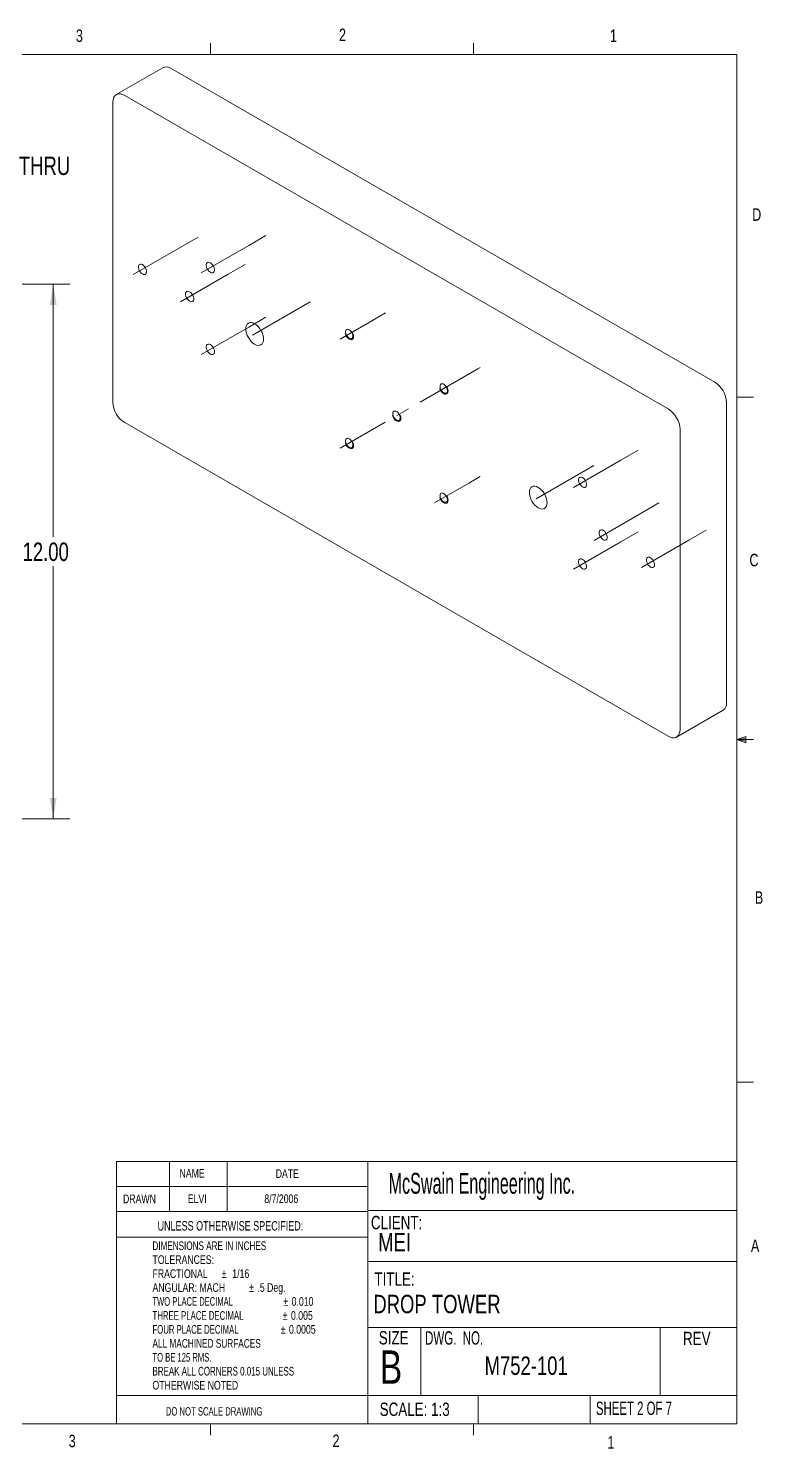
# Model space of a CAD drawing. Header units: inches. Extents: x 0.4 to 16.6, y 0.2 to 10.8.
# Drawn here: x 11.08 to 16.57, y 0.21 to 10.84 of the extents above; entities that cross this region are included whole.
import ezdxf

# ---------------------------------------------------------------- set-up
doc = ezdxf.new("R2010")
doc.units = ezdxf.units.IN
doc.header["$MEASUREMENT"] = 0
doc.linetypes.add('CENTERX2', pattern=[0.8, 0.5, -0.1, 0.1, -0.1])
doc.linetypes.add('HIDDEN', pattern=[0.075, 0.05, -0.025])
doc.layers.add('FORMAT', color=7, linetype='Continuous', lineweight=0)
doc.styles.add('SLDTEXTSTYLE0', font='TXT', dxfattribs={"width": 0.75})
doc.styles.add('SLDTEXTSTYLE1', font='TXT', dxfattribs={"width": 0.698864})
doc.styles.add('SLDTEXTSTYLE10', font='TXT', dxfattribs={"width": 0.6375})
doc.styles.add('SLDTEXTSTYLE11', font='TXT', dxfattribs={"width": 0.5775})
doc.styles.add('SLDTEXTSTYLE12', font='TXT', dxfattribs={"width": 0.6875})
doc.styles.add('SLDTEXTSTYLE2', font='TXT', dxfattribs={"width": 0.631579})
doc.styles.add('SLDTEXTSTYLE3', font='TXT', dxfattribs={"width": 0.671053})
doc.styles.add('SLDTEXTSTYLE4', font='TXT', dxfattribs={"width": 0.666667})
doc.styles.add('SLDTEXTSTYLE5', font='TXT', dxfattribs={"width": 0.710526})
doc.styles.add('SLDTEXTSTYLE6', font='TXT', dxfattribs={"width": 0.65625})
doc.styles.add('SLDTEXTSTYLE7', font='TXT', dxfattribs={"width": 0.685345})
doc.styles.add('SLDTEXTSTYLE8', font='TXT', dxfattribs={"width": 0.642857})
doc.styles.add('SLDTEXTSTYLE9', font='TXT', dxfattribs={"width": 0.72})
doc.dimstyles.new('SLDDIMSTYLE2', dxfattribs={"dimtxt": 0.137795, "dimasz": 0.156, "dimexe": 0, "dimexo": 0.0625, "dimgap": 0.034449, "dimtad": 0, "dimtih": 1, "dimtoh": 1, "dimlfac": 3, "dimzin": 4, "dimdsep": 46, "dimtxsty": 'SLDTEXTSTYLE0', "dimsah": 1, "dimcen": 0.09, "dimadec": 0, "dimazin": 0, "dimtfac": 1, "dimtdec": 3, "dimtofl": 0, "dimtmove": 0, "dimatfit": 3, "dimfxl": 0, "dimtolj": 1, "dimtzin": 12, "dimarcsym": 0})
doc.dimstyles.new('SLDDIMSTYLE5', dxfattribs={"dimtxt": 0.137795, "dimasz": 0.156, "dimexe": 0, "dimexo": 0.0625, "dimgap": 0.034449, "dimtad": 0, "dimtih": 1, "dimtoh": 1, "dimdec": 3, "dimlfac": 3, "dimzin": 4, "dimdsep": 46, "dimtxsty": 'SLDTEXTSTYLE0', "dimsah": 1, "dimcen": 0.09, "dimadec": 0, "dimazin": 0, "dimtol": 1, "dimtp": 0.001, "dimtfac": 1, "dimtdec": 3, "dimtmove": 0, "dimatfit": 3, "dimfxl": 0, "dimtolj": 1, "dimtzin": 4, "dimarcsym": 0})

# ---------------------------------------------------------------- blocks, each defined once
blk = doc.blocks.new('SW_NOTE_0')
at = {"color": 7, "linetype": 'Continuous', "lineweight": 0, "char_height": 0.065, "attachment_point": 1}
for s, insert, style in [('DIMENSIONS ARE IN INCHES', (0, 0.083), 'SLDTEXTSTYLE1'), ('TOLERANCES:', (0, -0.021), 'SLDTEXTSTYLE0'), ('FRACTIONAL', (0, -0.126), 'SLDTEXTSTYLE0'), ('%%p', (0.518, -0.126), 'SLDTEXTSTYLE0'), (' 1/16', (0.579, -0.126), 'SLDTEXTSTYLE0'), ('ANGULAR: MACH', (0, -0.23), 'SLDTEXTSTYLE0'), ('%%p', (0.723, -0.23), 'SLDTEXTSTYLE0'), ('.5 Deg.', (0.785, -0.23), 'SLDTEXTSTYLE0'), ('TWO PLACE DECIMAL    ', (0, -0.334), 'SLDTEXTSTYLE2'), ('%%p', (0.979, -0.334), 'SLDTEXTSTYLE0'), ('0.010', (1.041, -0.334), 'SLDTEXTSTYLE0'), ('THREE PLACE DECIMAL  ', (0, -0.439), 'SLDTEXTSTYLE3'), ('%%p', (0.974, -0.439), 'SLDTEXTSTYLE0'), ('0.005', (1.036, -0.439), 'SLDTEXTSTYLE0'), ('FOUR PLACE DECIMAL  ', (0, -0.543), 'SLDTEXTSTYLE4'), ('%%p', (0.959, -0.543), 'SLDTEXTSTYLE0'), ('0.0005', (1.021, -0.543), 'SLDTEXTSTYLE0'), ('ALL MACHINED SURFACES', (0, -0.648), 'SLDTEXTSTYLE5'), ('TO BE 125 RMS.', (0, -0.752), 'SLDTEXTSTYLE6'), ('BREAK ALL CORNERS 0.015 UNLESS ', (0, -0.856), 'SLDTEXTSTYLE7'), ('OTHERWISE NOTED', (0, -0.961), 'SLDTEXTSTYLE0')]:
    blk.add_mtext(s, dxfattribs=dict(at, insert=insert, style=style))
blk = doc.blocks.new('*D6')
at = {"color": 7, "linetype": 'Continuous', "lineweight": 0}
for p, q in [((9.738, 8.921), (11.388, 8.921)), ((11.263, 8.921), (11.263, 7.03)), ((11.263, 4.921), (11.263, 6.812)), ((9.738, 4.921), (11.388, 4.921))]:
    blk.add_line(p, q, dxfattribs=at)
for points in [[(11.263, 8.921), (11.237, 8.765), (11.289, 8.765)], [(11.263, 4.921), (11.289, 5.077), (11.237, 5.077)]]:
    blk.add_solid(points, dxfattribs=at)
at = {"color": 7, "linetype": 'Continuous', "lineweight": 0, "insert": (11.034, 6.988), "char_height": 0.1378, "attachment_point": 1, "style": 'SLDTEXTSTYLE0'}
blk.add_mtext('12.00', dxfattribs=at)
blk = doc.blocks.new('*D9')
at = {"color": 7, "linetype": 'Continuous', "lineweight": 0}
for p, q in [((7.762, 7.021), (9.749, 9.701)), ((9.749, 9.701), (9.874, 9.701))]:
    blk.add_line(p, q, dxfattribs=at)
blk.add_solid([(7.762, 7.021), (7.876, 7.131), (7.834, 7.162)], dxfattribs=at)
at = {"color": 7, "linetype": 'Continuous', "lineweight": 0, "attachment_point": 1, "style": 'SLDTEXTSTYLE0'}
for s, insert, char_height in [('+', (10.501, 9.986), 0.138), ('.001', (10.612, 9.986), 0.1378), ('%%c', (9.937, 9.877), 0.1378), ('.750', (10.144, 9.877), 0.1378), (' THRU', (10.968, 9.877), 0.1378), ('-', (10.526, 9.767), 0.138), ('.000', (10.612, 9.767), 0.1378), ('(2) HOLES', (10.288, 9.549), 0.1378)]:
    blk.add_mtext(s, dxfattribs=dict(at, insert=insert, char_height=char_height))

msp = doc.modelspace()

# ---------------------------------------------------------------- linework, layer by layer
at = {"color": 7, "linetype": 'Continuous', "lineweight": 0}
for p, q in [((0.62625, 10.64207), (16.37625, 10.64207)), ((12.4385, 10.64207), (12.4385, 10.72687)), ((14.40725, 10.64207), (14.40725, 10.72687)), ((16.37625, 0.39207), (16.37625, 10.64207)), ((16.37625, 8.07529), (16.50125, 8.07529)), ((16.37625, 5.51279), (16.44343, 5.5368)), ((16.44343, 5.5368), (16.44343, 5.49021)), ((16.37625, 5.51279), (16.44343, 5.52183)), ((16.37625, 5.51279), (16.50125, 5.51279)), ((16.37625, 5.51279), (16.44343, 5.49021)), ((16.37625, 5.51279), (16.44343, 5.50248)), ((16.37625, 2.95029), (16.50125, 2.95029)), ((11.73705, 2.35642), (11.73705, 0.39207)), ((11.73705, 2.35642), (16.37625, 2.35642)), ((12.13223, 2.35642), (12.13223, 1.98142)), ((12.56334, 2.35642), (12.56334, 1.98142)), ((13.61753, 2.35642), (13.61753, 0.39207)), ((11.73705, 2.16892), (13.61753, 2.16892)), ((11.73705, 1.98142), (13.61753, 1.98142)), ((13.61753, 1.98927), (16.37625, 1.98927)), ((13.61753, 1.78795), (11.73705, 1.78795)), ((13.61753, 1.6072), (16.37625, 1.6072)), ((13.61753, 1.11194), (16.37625, 1.11194)), ((14.01308, 1.11194), (14.01308, 0.60496)), ((15.80432, 1.11194), (15.80432, 0.60496)), ((13.61753, 0.60496), (11.73705, 0.60496)), ((13.61753, 0.60496), (16.37625, 0.60496)), ((14.44067, 0.60496), (14.44067, 0.39207)), ((15.27986, 0.60496), (15.27986, 0.39207)), ((16.37625, 0.39207), (0.62625, 0.39207)), ((12.4385, 0.39207), (12.4385, 0.30727)), ((14.40725, 0.39207), (14.40725, 0.30727))]:
    msp.add_line(p, q, dxfattribs=at)
at = {"color": 7, "linetype": 'Continuous', "lineweight": 15}
for p, q in [((12.08313, 10.54243), (11.7351, 10.34152)), ((16.21149, 8.18907), (12.14562, 10.53624)), ((15.86346, 7.98816), (11.79759, 10.33533)), ((11.70921, 10.28429), (11.70921, 8.0388)), ((16.29988, 5.79049), (16.29988, 8.03598)), ((11.79759, 7.88571), (15.86346, 5.53853)), ((15.95185, 5.58958), (15.95185, 7.83506)), ((15.92595, 5.53235), (16.27398, 5.73326))]:
    msp.add_line(p, q, dxfattribs=at)
at = {"color": 7, "linetype": 'CENTERX2', "lineweight": 0}
for p, q in [((12.21766, 9.19994), (12.3464, 9.27426)), ((12.72589, 9.21275), (12.85463, 9.28707)), ((11.86198, 8.99461), (12.21766, 9.19994)), ((12.37022, 9.00742), (12.72589, 9.21275)), ((12.57121, 8.99584), (12.69995, 9.07016)), ((12.21554, 8.79051), (12.57121, 8.99584)), ((13.18609, 8.78952), (12.70167, 8.50987)), ((12.72589, 8.60034), (12.85463, 8.67466)), ((13.6648, 8.65773), (13.40878, 8.50994)), ((13.6648, 8.65773), (13.74959, 8.70668)), ((12.37022, 8.39501), (12.72589, 8.60034)), ((14.30371, 8.21016), (14.45669, 8.29848)), ((14.44013, 8.28885), (13.40875, 7.69345)), ((15.51013, 7.60544), (15.63886, 7.67976)), ((15.30741, 7.56491), (14.82299, 7.28526)), ((15.15445, 7.40012), (15.51013, 7.60544)), ((14.3719, 7.43299), (14.45669, 7.48194)), ((14.3719, 7.43299), (14.11589, 7.28519)), ((15.6648, 7.20995), (15.79354, 7.28427)), ((15.30913, 7.00462), (15.6648, 7.20995)), ((15.51013, 6.99304), (15.63886, 7.06736)), ((16.01836, 7.00584), (16.1471, 7.08016)), ((15.15445, 6.78771), (15.51013, 6.99304)), ((15.66268, 6.80052), (16.01836, 7.00584))]:
    msp.add_line(p, q, dxfattribs=at)
at = {"color": 7, "linetype": 'Continuous', "lineweight": 15, "flags": 128}
for points in [[(11.79759, 10.33533), (11.78225, 10.34264), (11.76736, 10.34663), (11.7534, 10.34717), (11.74078, 10.34425), (11.72988, 10.33796), (11.72105, 10.32849), (11.71454, 10.31612), (11.71055, 10.30124), (11.70921, 10.28429)], [(11.93018, 9.06906), (11.93873, 9.0627), (11.9466, 9.05401), (11.95314, 9.0437), (11.95781, 9.0326), (11.96025, 9.02161), (11.96025, 9.01163), (11.95781, 9.00346), (11.95314, 8.99775), (11.9466, 8.99499), (11.93873, 8.99538), (11.93018, 8.9989), (11.92162, 9.00526), (11.91375, 9.01395), (11.90722, 9.02426), (11.90254, 9.03536), (11.90011, 9.04635), (11.90011, 9.05633), (11.90254, 9.06451), (11.90722, 9.07021), (11.91375, 9.07297), (11.92162, 9.07258), (11.93018, 9.06906)], [(12.43841, 9.08187), (12.44697, 9.07551), (12.45483, 9.06682), (12.46137, 9.05651), (12.46604, 9.04541), (12.46848, 9.03442), (12.46848, 9.02444), (12.46604, 9.01626), (12.46137, 9.01056), (12.45483, 9.00779), (12.44697, 9.00819), (12.43841, 9.01171), (12.42985, 9.01807), (12.42198, 9.02676), (12.41545, 9.03707), (12.41078, 9.04817), (12.40834, 9.05915), (12.40834, 9.06914), (12.41078, 9.07731), (12.41545, 9.08301), (12.42198, 9.08578), (12.42985, 9.08539), (12.43841, 9.08187)], [(12.28373, 8.86496), (12.29229, 8.8586), (12.30015, 8.84991), (12.30669, 8.8396), (12.31136, 8.8285), (12.3138, 8.81751), (12.3138, 8.80753), (12.31136, 8.79935), (12.30669, 8.79365), (12.30015, 8.79089), (12.29229, 8.79128), (12.28373, 8.7948), (12.27517, 8.80116), (12.26731, 8.80985), (12.26077, 8.82016), (12.2561, 8.83126), (12.25366, 8.84225), (12.25366, 8.85223), (12.2561, 8.8604), (12.26077, 8.86611), (12.26731, 8.86887), (12.27517, 8.86848), (12.28373, 8.86496)], [(12.76987, 8.47269), (12.7828, 8.46669), (12.79523, 8.46387), (12.80669, 8.46433), (12.81674, 8.46805), (12.82498, 8.47489), (12.83111, 8.48459), (12.83488, 8.49677), (12.83616, 8.51097), (12.83488, 8.52664), (12.83111, 8.54318), (12.82498, 8.55995), (12.81674, 8.57631), (12.80669, 8.59163), (12.79523, 8.60532), (12.7828, 8.61685), (12.76987, 8.62579), (12.75693, 8.63178), (12.7445, 8.63461), (12.73304, 8.63415), (12.72299, 8.63043), (12.71475, 8.62359), (12.70862, 8.61389), (12.70485, 8.60171), (12.70357, 8.58751), (12.70485, 8.57184), (12.70862, 8.5553), (12.71475, 8.53853), (12.72299, 8.52217), (12.73304, 8.50685), (12.7445, 8.49316), (12.75693, 8.48162), (12.76987, 8.47269)], [(13.47697, 8.51741), (13.48511, 8.51413), (13.49253, 8.51397), (13.49857, 8.51695), (13.50268, 8.52281), (13.50452, 8.53102), (13.5039, 8.54086), (13.50089, 8.55144), (13.49576, 8.56184), (13.48896, 8.57112), (13.48109, 8.57847), (13.47286, 8.58322), (13.46499, 8.58496), (13.45818, 8.58353), (13.45305, 8.57906), (13.45004, 8.57195), (13.44943, 8.56282), (13.45126, 8.5525), (13.45538, 8.54188), (13.46141, 8.53193), (13.46883, 8.52353), (13.47697, 8.51741)], [(12.43841, 8.46946), (12.44697, 8.4631), (12.45483, 8.45441), (12.46137, 8.4441), (12.46604, 8.433), (12.46848, 8.42202), (12.46848, 8.41203), (12.46604, 8.40386), (12.46137, 8.39815), (12.45483, 8.39539), (12.44697, 8.39578), (12.43841, 8.3993), (12.42985, 8.40566), (12.42198, 8.41435), (12.41545, 8.42466), (12.41078, 8.43576), (12.40834, 8.44675), (12.40834, 8.45673), (12.41078, 8.46491), (12.41545, 8.47061), (12.42198, 8.47337), (12.42985, 8.47298), (12.43841, 8.46946)], [(14.18408, 8.1092), (14.19222, 8.10592), (14.19964, 8.10576), (14.20567, 8.10875), (14.20979, 8.1146), (14.21162, 8.12282), (14.21101, 8.13265), (14.208, 8.14324), (14.20287, 8.15364), (14.19606, 8.16292), (14.1882, 8.17026), (14.17996, 8.17502), (14.17209, 8.17676), (14.16529, 8.17533), (14.16016, 8.17086), (14.15715, 8.16374), (14.15653, 8.15462), (14.15837, 8.14429), (14.16248, 8.13368), (14.16852, 8.12373), (14.17594, 8.11532), (14.18408, 8.1092)], [(13.83053, 7.90504), (13.83867, 7.90175), (13.84609, 7.9016), (13.85212, 7.90458), (13.85624, 7.91044), (13.85807, 7.91865), (13.85745, 7.92848), (13.85445, 7.93907), (13.84931, 7.94947), (13.84251, 7.95875), (13.83464, 7.9661), (13.82641, 7.97085), (13.81854, 7.97259), (13.81174, 7.97116), (13.8066, 7.96669), (13.8036, 7.95958), (13.80298, 7.95045), (13.80481, 7.94012), (13.80893, 7.92951), (13.81497, 7.91956), (13.82238, 7.91115), (13.83053, 7.90504)], [(13.47697, 7.70087), (13.48511, 7.69759), (13.49253, 7.69743), (13.49857, 7.70041), (13.50268, 7.70627), (13.50452, 7.71448), (13.5039, 7.72432), (13.50089, 7.7349), (13.49576, 7.7453), (13.48896, 7.75458), (13.48109, 7.76193), (13.47286, 7.76668), (13.46499, 7.76842), (13.45818, 7.76699), (13.45305, 7.76252), (13.45004, 7.75541), (13.44943, 7.74628), (13.45126, 7.73595), (13.45538, 7.72534), (13.46141, 7.71539), (13.46883, 7.70699), (13.47697, 7.70087)], [(15.22264, 7.47456), (15.2312, 7.4682), (15.23907, 7.45951), (15.2456, 7.4492), (15.25028, 7.4381), (15.25271, 7.42712), (15.25271, 7.41713), (15.25028, 7.40896), (15.2456, 7.40326), (15.23907, 7.40049), (15.2312, 7.40088), (15.22264, 7.4044), (15.21408, 7.41076), (15.20622, 7.41945), (15.19968, 7.42976), (15.19501, 7.44086), (15.19257, 7.45185), (15.19257, 7.46184), (15.19501, 7.47001), (15.19968, 7.47571), (15.20622, 7.47848), (15.21408, 7.47808), (15.22264, 7.47456)], [(14.18408, 7.29266), (14.19222, 7.28938), (14.19964, 7.28922), (14.20567, 7.29221), (14.20979, 7.29806), (14.21162, 7.30628), (14.21101, 7.31611), (14.208, 7.3267), (14.20287, 7.3371), (14.19606, 7.34638), (14.1882, 7.35372), (14.17996, 7.35848), (14.17209, 7.36022), (14.16529, 7.35879), (14.16016, 7.35432), (14.15715, 7.3472), (14.15653, 7.33808), (14.15837, 7.32775), (14.16248, 7.31714), (14.16852, 7.30719), (14.17594, 7.29878), (14.18408, 7.29266)], [(14.89119, 7.24808), (14.90412, 7.24208), (14.91655, 7.23926), (14.92802, 7.23972), (14.93806, 7.24344), (14.9463, 7.25028), (14.95243, 7.25998), (14.9562, 7.27216), (14.95748, 7.28636), (14.9562, 7.30203), (14.95243, 7.31857), (14.9463, 7.33534), (14.93806, 7.3517), (14.92802, 7.36701), (14.91655, 7.38071), (14.90412, 7.39224), (14.89119, 7.40118), (14.87825, 7.40717), (14.86582, 7.41), (14.85436, 7.40954), (14.84431, 7.40582), (14.83607, 7.39898), (14.82994, 7.38928), (14.82617, 7.37709), (14.82489, 7.3629), (14.82617, 7.34723), (14.82994, 7.33069), (14.83607, 7.31392), (14.84431, 7.29756), (14.85436, 7.28224), (14.86582, 7.26855), (14.87825, 7.25701), (14.89119, 7.24808)], [(15.37732, 7.07907), (15.38588, 7.0727), (15.39375, 7.06402), (15.40028, 7.05371), (15.40496, 7.04261), (15.40739, 7.03162), (15.40739, 7.02163), (15.40496, 7.01346), (15.40028, 7.00776), (15.39375, 7.00499), (15.38588, 7.00539), (15.37732, 7.00891), (15.36876, 7.01527), (15.3609, 7.02396), (15.35436, 7.03427), (15.34969, 7.04537), (15.34725, 7.05635), (15.34725, 7.06634), (15.34969, 7.07451), (15.35436, 7.08021), (15.3609, 7.08298), (15.36876, 7.08259), (15.37732, 7.07907)], [(15.22264, 6.86216), (15.2312, 6.8558), (15.23907, 6.84711), (15.2456, 6.8368), (15.25028, 6.8257), (15.25271, 6.81471), (15.25271, 6.80473), (15.25028, 6.79655), (15.2456, 6.79085), (15.23907, 6.78808), (15.2312, 6.78848), (15.22264, 6.792), (15.21408, 6.79836), (15.20622, 6.80705), (15.19968, 6.81736), (15.19501, 6.82846), (15.19257, 6.83944), (15.19257, 6.84943), (15.19501, 6.8576), (15.19968, 6.8633), (15.20622, 6.86607), (15.21408, 6.86568), (15.22264, 6.86216)], [(15.73088, 6.87496), (15.73943, 6.8686), (15.7473, 6.85991), (15.75383, 6.8496), (15.75851, 6.8385), (15.76094, 6.82752), (15.76094, 6.81753), (15.75851, 6.80936), (15.75383, 6.80366), (15.7473, 6.80089), (15.73943, 6.80128), (15.73088, 6.8048), (15.72232, 6.81117), (15.71445, 6.81985), (15.70792, 6.83017), (15.70324, 6.84126), (15.70081, 6.85225), (15.70081, 6.86224), (15.70324, 6.87041), (15.70792, 6.87611), (15.71445, 6.87888), (15.72232, 6.87848), (15.73088, 6.87496)], [(15.86346, 5.53853), (15.87881, 5.53122), (15.89369, 5.52724), (15.90765, 5.5267), (15.92027, 5.52962), (15.93117, 5.53591), (15.94, 5.54538), (15.94652, 5.55774), (15.9505, 5.57263), (15.95185, 5.58958)]]:
    msp.add_lwpolyline(points, dxfattribs=at)
at = {"color": 7, "linetype": 'HIDDEN', "lineweight": 0, "flags": 128}
for points in [[(13.51012, 8.53017), (13.50889, 8.52055), (13.50529, 8.51307), (13.4996, 8.50827), (13.49222, 8.50652), (13.48372, 8.50794), (13.47471, 8.51242), (13.46587, 8.51965), (13.45786, 8.52907), (13.45126, 8.53999), (13.44657, 8.55161), (13.44414, 8.56305), (13.44414, 8.57347), (13.44657, 8.5821), (13.45126, 8.5883), (13.45786, 8.59161), (13.46587, 8.59178), (13.47471, 8.5888), (13.48372, 8.58289), (13.49222, 8.57449), (13.4996, 8.56422), (13.50529, 8.55284), (13.50889, 8.54121), (13.51012, 8.53017)], [(14.21722, 8.12197), (14.216, 8.11235), (14.2124, 8.10486), (14.2067, 8.10007), (14.19933, 8.09831), (14.19082, 8.09973), (14.18182, 8.10422), (14.17298, 8.11144), (14.16496, 8.12087), (14.15837, 8.13179), (14.15368, 8.1434), (14.15124, 8.15485), (14.15124, 8.16527), (14.15368, 8.1739), (14.15837, 8.1801), (14.16496, 8.18341), (14.17298, 8.18357), (14.18182, 8.18059), (14.19082, 8.17468), (14.19933, 8.16628), (14.2067, 8.15601), (14.2124, 8.14464), (14.216, 8.133), (14.21722, 8.12197)], [(13.86367, 7.9178), (13.86244, 7.90818), (13.85885, 7.9007), (13.85315, 7.8959), (13.84577, 7.89415), (13.83727, 7.89556), (13.82826, 7.90005), (13.81943, 7.90728), (13.81141, 7.9167), (13.80481, 7.92762), (13.80012, 7.93923), (13.79769, 7.95068), (13.79769, 7.9611), (13.80012, 7.96973), (13.80481, 7.97593), (13.81141, 7.97924), (13.81943, 7.97941), (13.82826, 7.97642), (13.83727, 7.97051), (13.84577, 7.96211), (13.85315, 7.95185), (13.85885, 7.94047), (13.86244, 7.92883), (13.86367, 7.9178)], [(13.51012, 7.71363), (13.50889, 7.70401), (13.50529, 7.69653), (13.4996, 7.69173), (13.49222, 7.68998), (13.48372, 7.6914), (13.47471, 7.69588), (13.46587, 7.70311), (13.45786, 7.71253), (13.45126, 7.72345), (13.44657, 7.73507), (13.44414, 7.74651), (13.44414, 7.75693), (13.44657, 7.76556), (13.45126, 7.77176), (13.45786, 7.77507), (13.46587, 7.77524), (13.47471, 7.77226), (13.48372, 7.76635), (13.49222, 7.75795), (13.4996, 7.74768), (13.50529, 7.7363), (13.50889, 7.72467), (13.51012, 7.71363)], [(14.21722, 7.30543), (14.216, 7.29581), (14.2124, 7.28832), (14.2067, 7.28353), (14.19933, 7.28177), (14.19082, 7.28319), (14.18182, 7.28768), (14.17298, 7.2949), (14.16496, 7.30432), (14.15837, 7.31525), (14.15368, 7.32686), (14.15124, 7.3383), (14.15124, 7.34873), (14.15368, 7.35736), (14.15837, 7.36356), (14.16496, 7.36686), (14.17298, 7.36703), (14.18182, 7.36405), (14.19082, 7.35814), (14.19933, 7.34974), (14.2067, 7.33947), (14.2124, 7.3281), (14.216, 7.31646), (14.21722, 7.30543)]]:
    msp.add_lwpolyline(points, dxfattribs=at)
at = {"color": 7, "linetype": 'Continuous', "lineweight": 15}
for centre, radius, start, end in [((12.10902, 10.48522), 0.06279, 54.340782, 114.348963), ((16.10878, 8.02771), 0.19127, 2.476463, 57.523499), ((11.9003, 8.04707), 0.19127, 182.476369, 237.523593), ((15.76076, 7.8268), 0.19127, 2.476369, 57.523593), ((16.23907, 5.78353), 0.0612, 304.778043, 6.53389)]:
    msp.add_arc(centre, radius, start, end, dxfattribs=at)

# ---------------------------------------------------------------- block references
at = {"color": 7, "linetype": 'Continuous', "lineweight": 0}
msp.add_blockref('SW_NOTE_0', (12.00558, 1.67443), dxfattribs=at)

# ---------------------------------------------------------------- texts
at = {"color": 7, "linetype": 'Continuous', "lineweight": 0, "attachment_point": 1}
for s, insert, char_height, style in [('3', (11.43273, 10.82842), 0.09375, 'SLDTEXTSTYLE0'), ('2', (13.40099, 10.8351), 0.09375, 'SLDTEXTSTYLE0'), ('1', (15.4274, 10.82897), 0.09375, 'SLDTEXTSTYLE0'), ('D', (16.49132, 9.4899), 0.09375, 'SLDTEXTSTYLE0'), ('C', (16.47118, 6.90398), 0.09375, 'SLDTEXTSTYLE0'), ('B', (16.51148, 4.37799), 0.09375, 'SLDTEXTSTYLE0'), ('NAME', (12.20789, 2.2996), 0.065, 'SLDTEXTSTYLE0'), ('DATE', (12.92719, 2.2971), 0.065, 'SLDTEXTSTYLE0'), ('DRAWN', (11.78499, 2.10808), 0.065, 'SLDTEXTSTYLE0'), ('ELVI', (12.26985, 2.10902), 0.065, 'SLDTEXTSTYLE0'), ('8/7/2006', (12.84229, 2.10931), 0.065, 'SLDTEXTSTYLE0'), ('CLIENT:', (13.6393, 1.94847), 0.1, 'SLDTEXTSTYLE0'), ('UNLESS OTHERWISE SPECIFIED:', (12.04357, 1.90892), 0.07, 'SLDTEXTSTYLE9'), ('MEI', (13.69377, 1.81963), 0.137795, 'SLDTEXTSTYLE0'), ('A', (16.48208, 1.77153), 0.09375, 'SLDTEXTSTYLE0'), ('TITLE:', (13.66575, 1.52531), 0.1, 'SLDTEXTSTYLE0'), ('DROP TOWER', (13.65762, 1.35744), 0.137795, 'SLDTEXTSTYLE0'), ('SIZE', (13.69828, 1.0861), 0.1, 'SLDTEXTSTYLE0'), ('DWG.  NO.', (14.04478, 1.0847), 0.1, 'SLDTEXTSTYLE8'), ('REV', (15.97408, 1.08079), 0.1, 'SLDTEXTSTYLE0'), ('B', (13.70617, 0.94128), 0.25, 'SLDTEXTSTYLE0'), ('M752-101', (14.48961, 0.8961), 0.137795, 'SLDTEXTSTYLE0'), ('SCALE: 1:3', (13.70494, 0.55093), 0.1, 'SLDTEXTSTYLE0'), ('SHEET 2 OF 7', (15.32271, 0.5583), 0.1, 'SLDTEXTSTYLE10'), ('DO NOT SCALE DRAWING', (12.10579, 0.5165), 0.0625, 'SLDTEXTSTYLE12'), ('3', (11.37877, 0.31052), 0.09375, 'SLDTEXTSTYLE0'), ('2', (13.3523, 0.31134), 0.09375, 'SLDTEXTSTYLE0'), ('1', (15.40832, 0.30027), 0.09375, 'SLDTEXTSTYLE0')]:
    msp.add_mtext(s, dxfattribs=dict(at, insert=insert, char_height=char_height, style=style))
at = {"layer": 'FORMAT', "color": 7, "insert": (13.77215, 2.27031), "char_height": 0.15625, "attachment_point": 1, "style": 'SLDTEXTSTYLE11'}
msp.add_mtext('McSwain Engineering Inc.', dxfattribs=at)

# ---------------------------------------------------------------- dimensions: what is measured, and where the dimension line sits
at = {"color": 7, "linetype": 'Continuous', "lineweight": 0}
dim = msp.add_diameter_dim_2p(p1=(7.61318, 6.82063), p2=(7.76211, 7.02143), text='<> THRU\\P(2) HOLES', dimstyle='SLDDIMSTYLE5', override={"dimtxt": 0.137795, "dimasz": 0.156, "dimexe": 0.125, "dimexo": 0.05, "dimgap": 0.06, "dimtad": 0, "dimtih": 1, "dimtoh": 1, "dimlfac": 3, "dimzin": 4, "dimtzin": 4}, dxfattribs=at)
dim.commit()
dim.dimension.update_dxf_attribs({"geometry": '*D9', "text_midpoint": (10.69581, 9.70054), "dimtype": 163})
dim = msp.add_linear_dim(base=(11.26268, 4.92103), p1=(9.68764, 8.92103), p2=(9.68764, 4.92103), angle=90, dimstyle='SLDDIMSTYLE2', override={"dimtxt": 0.137795, "dimasz": 0.156, "dimexe": 0.125, "dimexo": 0.05, "dimgap": 0.06, "dimtad": 0, "dimtih": 1, "dimtoh": 1, "dimlfac": 3, "dimzin": 4, "dimtzin": 12}, dxfattribs=at)
dim.commit()
dim.dimension.update_dxf_attribs({"geometry": '*D6', "text_midpoint": (11.26268, 6.92103), "dimtype": 160})

doc.saveas('drawing.dxf')
